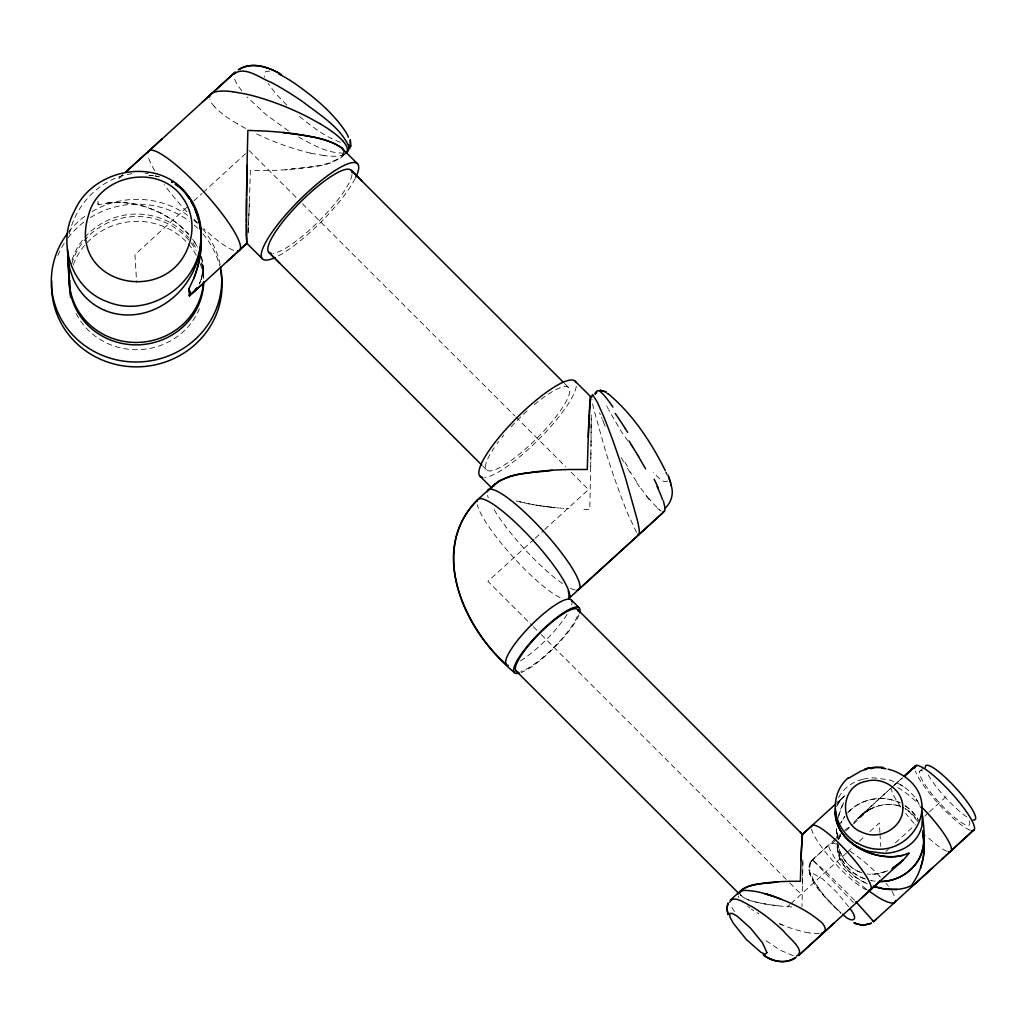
<?xml version="1.0" encoding="UTF-8"?>
<svg xmlns="http://www.w3.org/2000/svg" width="1027" height="1027" viewBox="0 0 1027 1027"><rect width="100%" height="100%" fill="white"/><g stroke="black" fill="none" stroke-linecap="round" stroke-linejoin="round"><path stroke-width="0.75" stroke-dasharray="5 3.75" d="M590.897 454.499L591.231 414.972M591.167 432.572L591.18 429.247M591.064 442.367L591.128 436.436M591.013 446.886L591.038 444.37M802.87 859.817A54.033 1.348 -88.9 0 1 802.844 862L802.485 884.709A84.047 2.105 -88.9 0 1 801.984 906.597M590.807 460.109L590.846 457.567M590.923 452.971L590.679 467.76M590.692 466.746L589.934 502.254A134.242 3.363 -88.9 0 1 589.742 509.649A134.242 40.002 1.5 0 1 582.078 509.418L581.59 509.405M344.225 154.705L342.286 156.463A52.082 15.521 1.5 0 1 340.553 157.94L327.895 163.409A76.229 22.71 1.5 0 1 322.748 164.756A83.572 24.905 1.5 0 1 317.189 165.95L301.925 168.287A113.817 33.917 1.5 0 1 285.339 169.802A126.539 37.704 1.5 0 1 268.021 170.533L250.331 170.559L249.856 187.119A126.539 3.171 -88.9 0 1 249.356 202.653L248.406 226.068M248.329 227.48L248.264 228.854A83.572 2.093 -88.9 0 1 248.033 232.936A77.153 1.926 -88.9 0 1 247.982 233.874M248.033 232.936L248.816 216.761A113.817 2.85 -88.9 0 0 249.356 202.64M837.018 837.827L837.955 831.1L837.018 837.133M201.562 257.353L202.396 260.999A76.229 41.029 36.4 0 1 202.987 265.685A83.572 44.983 36.4 0 1 203.025 270.127L201.741 277.919L199.431 283.696M201.215 256.108L202.987 265.685L201.741 277.919A108.092 58.18 36.4 0 1 199.328 283.991M344.161 152.278C334.276 169.725 302.092 166.027 285.352 169.802M69.348 234.002C75.947 202.768 103.162 175.835 135.603 173.319M838.237 817.774L840.15 810.611A81.813 66.37 64 0 1 843.603 802.498M838.635 815.528L844.168 801.394M199.469 283.426L201.741 277.919A94.458 50.849 36.4 0 0 203.038 270.127M667.563 481.072C662.325 483.974 657.152 475.462 653.223 472.715M840.831 835.144L838.623 839.252L839.906 836.376M837.21 805.027L841.562 798.659M836.607 806.503L839.56 801.021L843.873 796.541A85.639 46.087 36.3 0 1 844.823 795.822M835.708 838.571L812.357 859.83C800.739 878.701 829.084 900.307 841.036 913.439M854.425 900.178L828.147 873.964L812.37 859.83L809.828 863.322L808.724 867.841L810.971 876.763L823.218 894.889L840.42 912.887M837.904 803.627L839.56 801.021A81.813 44.033 36.3 0 1 843.873 796.541L840.779 799.353M811.009 861.371L830.086 843.693M847.468 813.05C860.703 798.043 884.35 794.141 901.834 803.794M848.905 811.535C857.404 802.986 869.458 798.287 881.474 798.505A43.481 41.491 -3.5 0 1 899.947 802.844M118.824 178.364L123.484 174.076M861.127 815.387C871.936 806.208 887.623 801.15 901.257 806.786A36.844 29.886 64 0 0 897.328 805.476A40.477 32.838 64 0 0 893.4 804.693A44.61 36.189 64 0 0 889.498 804.398A49.283 39.976 64 0 0 885.646 804.539A54.033 43.84 64 0 0 881.872 805.078A59.515 48.282 64 0 0 877.328 806.246A65.407 53.057 64 0 0 872.963 807.915L864.85 812.524L857.635 818.57L891.308 787.825M186.721 207.403L134.935 254.67L136.642 282.438M193.782 200.958L202.024 193.448M203.205 192.37L245.569 153.703M534.079 539.239L487.915 581.359L532.179 625.584M535.26 538.161L543.54 530.6M544.721 529.521L588.51 489.558L570.344 471.419M836.543 803.217L843.873 796.541M857.635 818.57L891.333 787.812M891.911 787.311L902.309 777.824M832.345 843.193L835.644 840.189M836.748 839.187L841.408 834.925M845.76 830.959L852.744 824.578M853.694 823.718L873.284 805.836M919.794 771.251L923.324 768.029M787.606 906.7L789.956 904.543M791.124 903.478L846.402 853.039M847.57 851.961L852.282 847.673M859.342 841.229L865.222 835.862M869.92 831.575L879.33 822.986L879.895 832.345M886.019 851.46L888.368 849.329M895.403 842.91L915.327 824.72M924.711 816.17L928.215 812.96M929.396 811.882L948.152 794.77M119.222 178.005L122.688 174.847M836.864 837.518L842.448 832.422M894.889 784.615L902.065 778.209M894.247 785.219L902.412 777.927M887.7 870.819L878.778 873.656L869.214 874.247M885.531 871.718L875.017 874.195L867.263 874.041M343.917 153.1C326.945 153.472 311.605 143.998 297.124 136.257M188.647 234.336L179.661 225.439A49.373 26.574 36.4 0 0 174.038 221.062L161.919 213.642L148.042 207.685A77.153 41.529 36.4 0 0 143.485 206.234A83.572 44.983 36.4 0 0 137.528 204.694A94.458 50.849 36.4 0 0 126.616 202.871A108.092 58.18 36.4 0 0 116.372 202.358A118.028 63.533 36.4 0 0 109.773 202.704L98.233 204.797L97.565 202.435A67.256 12.979 47.6 0 0 98.233 204.797L98.014 201.228M106.898 203.038C132.881 200.008 159.634 208.828 179.661 225.439A47.807 25.726 36.4 0 1 188.493 234.079M819.199 933.594L809.289 932.914M149.069 175.296L152.086 175.527M568.919 508.75L566.468 508.583M149.069 175.36L153.601 175.707M564.016 508.404L563.04 508.326M562.051 508.249L559.599 508.031M145.154 173.281L148.312 173.602M558.624 507.941L557.147 507.813M556.172 507.71L555.196 507.62M554.708 507.569L548.854 506.927M554.221 507.518L553.245 507.415M551.781 507.261L546.441 506.632M548.379 506.863L541.64 505.99M791.933 906.918A84.047 25.046 1.5 0 1 779.211 905.942L768.35 904.556A65.407 19.487 1.5 0 1 763.177 903.683A59.515 17.729 1.5 0 1 758.273 902.669A54.033 16.098 1.5 0 1 754.575 901.757A49.283 14.686 1.5 0 1 751.135 900.756A44.61 13.3 1.5 0 1 748.015 899.665A40.477 12.067 1.5 0 1 745.281 898.497A36.844 10.976 1.5 0 1 742.983 897.226A33.994 10.129 1.5 0 1 741.25 895.903A31.927 9.513 1.5 0 1 740.364 894.889M269.87 71.081L265.261 71.762L264.375 75.562M544.515 506.388L537.84 505.425M324.25 155.616L310.719 153.177M541.165 505.926L533.642 504.745M537.378 505.361L529.958 504.09M533.18 504.668L516.17 501.009M155.128 175.938L158.158 176.541M529.508 504.013L514.578 500.573M155.128 176.015L159.673 176.914M793.319 955.765L780.199 950.18L762.958 938.678M779.39 923.787A51.761 13.903 23.6 0 0 782.51 925.045L782.51 925.045A50.516 13.569 23.6 0 0 809.327 932.952M340.438 142.304C324.134 136.527 310.424 125.345 297.175 114.549M862.025 872.822C849.329 869.137 840.651 857.173 837.865 844.669C840.651 856.993 849.047 868.598 861.358 872.668M865.363 878.984C850.69 874.17 839.098 860.703 837.21 845.272M864.683 878.791L862.719 878.021A43.481 41.491 -3.5 0 1 839.791 855.119L837.005 843.257L837.339 848.623A49.283 26.522 36.4 0 0 837.711 851.653A44.61 24.019 36.4 0 0 838.481 854.811A40.477 21.785 36.4 0 0 839.675 858.084A36.844 19.834 36.4 0 0 841.331 861.473A33.994 18.293 36.4 0 0 843.437 864.875A31.927 17.189 36.4 0 0 846.004 868.226L856.056 877.469L867.879 884.183A40.477 21.785 36.4 0 1 863.887 882.27A36.844 19.834 36.4 0 1 859.894 880.023A33.994 18.293 36.4 0 1 856.056 877.469A31.927 17.189 36.4 0 1 852.41 874.645A30.913 16.637 36.4 0 1 845.991 868.226C840.792 861.948 836.941 854.053 837.313 845.747A59.515 32.03 36.4 0 1 837.364 844.887M779.737 923.876L782.51 925.045M245.569 128.426L237.237 123.754M757.117 912.721L758.876 913.76M753.728 910.641L751.315 909.049M288.548 130.955L265.993 114.536L246.981 96.923M849.907 851.139L857.712 856.659A42.441 8.819 42.1 0 1 864.208 861.833A40.541 8.421 42.1 0 1 874.093 870.639L879.69 876.236M749.017 907.444L749.761 907.971M659.514 510.06L657.627 508.545M905.429 805.951L911.886 811.24L919.216 821.164M747.579 906.379L748.285 906.905M840.985 912.759L835.182 907.367M286.803 105.165L275.968 93.855L268.086 83.598M564.478 383.405L568.868 387.782M249.099 150.481L297.92 199.251M302.451 203.782L514.732 415.845M515.862 416.988L565.813 466.874M482.998 466.309L486.4 469.698M853.476 902.592L814.026 861.371L812.485 859.984L810.971 861.679L812.357 859.843M533.321 626.714L540.125 633.518M541.268 634.647L788.685 881.834M789.827 882.976L801.176 894.312M214.515 106.731L213.295 105.319A61.556 16.689 22.5 0 1 209.778 99.041M740.146 894.543C747.322 901.95 758.825 902.399 768.35 904.556A73.585 21.926 1.5 0 0 779.223 905.942M646.227 495.9L649.346 499.777M639.23 456.604L638.512 455.693M241.743 90.902L236.48 83.405L233.912 77.384M638.152 455.231L621.502 431.892L608.729 409.953M734.498 911.617L730.492 905.134M848.572 906.623L836.171 891.59L822.576 878.932L813.294 873.746L811.792 874.927L812.755 878.637M639.539 486.824L636.676 482.677M891.962 891.282L895.095 897.393A48.898 10.154 42.1 0 1 895.351 898.24M630.103 472.536L627.163 467.747M192.627 239.252A49.373 26.574 36.4 0 1 193.538 240.549L197.505 247.109M636.56 532.41L627.792 513.821A80.376 6.367 71.8 0 1 605.596 451.367L593.696 408.862A61.71 4.891 71.8 0 1 591.924 399.067M623.569 461.649L622.555 459.891M622.362 459.544L621.348 457.76M196.799 245.8L196.054 244.49A52.082 28.037 36.4 0 0 193.551 240.549M738.798 897.482L738.105 895.891M608.305 409.067L607.483 407.36M606.739 405.716L607.111 406.525M603.208 421.173L602.644 419.838M602.104 418.528L601.578 417.232M264.773 77.089L264.478 76.049M879.998 833.911L880.755 846.389M203.564 275.313L202.987 265.685L203.744 278.625M970.233 830.188A43.481 8.396 47.6 0 1 939.615 804.963A43.481 8.396 47.6 0 1 915.314 770.943M946.997 851.229A43.481 8.396 47.6 0 1 925.905 835.58M914.03 823.333A43.481 8.396 47.6 0 1 905.775 813.577M900.884 807.106A43.481 8.396 47.6 0 1 891.552 789.172M897.752 787.683A43.481 8.396 47.6 0 1 918.022 803.473M969.244 820.766A36.523 7.048 47.6 0 1 940.129 803.538A36.523 7.048 47.6 0 1 923.363 771.059M966.869 816.927A36.523 7.048 47.6 0 1 927.817 774.165M835.644 843.822A51.145 10.617 42.1 0 0 829.02 845.298A48.898 10.154 42.1 0 0 829.482 848.841L834.232 857.34A42.21 8.768 42.1 0 0 837.172 861.229A40.541 8.421 42.1 0 0 844.9 869.997L850.497 875.595A40.541 8.421 42.1 0 0 860.382 884.401A42.441 8.819 42.1 0 0 866.878 889.575M837.993 844.656A51.145 10.617 42.1 0 1 838.276 844.772M879.69 876.236A40.541 8.421 42.1 0 1 880.575 877.161M886.006 883.284A40.541 8.421 42.1 0 1 887.405 885.004A42.21 8.768 42.1 0 1 888.458 886.34M835.182 907.444A32.171 6.213 47.6 0 1 812.665 878.56M904.992 805.669A43.481 41.491 -3.5 0 1 917.945 818.93M844.695 830.317A84.047 45.239 36.4 0 1 849.92 826.607M838.61 839.252A73.585 39.604 36.4 0 1 840.702 835.041M837.339 848.623A54.033 29.09 36.4 0 1 837.313 845.747M864.85 812.537A73.585 59.694 64 0 1 872.95 807.902M853.617 822.986A84.047 68.18 64 0 1 864.837 812.511M866.762 889.87A43.481 8.396 47.6 0 1 834.784 863.078A43.481 8.396 47.6 0 1 811.51 829.097M862.731 779.326A51.157 40.708 27 0 0 839.123 796.631A48.898 38.898 27 0 0 836.851 801.625M863.219 779.172A48.898 38.898 27 0 1 873.656 777.824L888.56 779.75A42.441 33.775 27 0 1 896.648 782.741A40.541 32.261 27 0 1 907.804 789.827L913.401 795.437A40.541 32.261 27 0 1 919.255 804.577M919.845 805.925A42.21 33.583 27 0 1 920.551 807.736M661.131 510.971A66.973 9.705 58.7 0 1 659.373 509.816M657.036 507.364A67.923 10.039 59.2 0 1 648.717 498.262M649.09 499.148A68.848 10.848 60.1 0 1 645.996 495.271A69.528 11.387 60.4 0 1 639.385 486.182M636.509 481.586A70.439 12.119 60.8 0 1 630.154 471.752M627.458 466.476A70.863 11.374 60.7 0 1 624.121 460.815M605.224 426.333A68.398 10.552 61.2 0 1 602.798 420.711M600.307 414.664A67.102 9.705 61.6 0 1 599.601 412.828M237.301 123.754A68.052 18.447 22.5 0 1 214.425 106.705M310.693 153.151A80.465 21.811 22.5 0 1 254.491 132.945M344.571 154.307A67.551 18.306 22.5 0 1 324.185 155.578M576.288 386.242A67.256 15.366 -45 0 1 538.225 439.89A67.256 15.366 -45 0 1 484.898 477.478M534.258 404.689A58.128 13.274 -45 0 1 567.584 398.553A58.128 13.274 -45 0 1 507.787 462.792A58.128 13.274 -45 0 1 494.257 447.656M497.094 443.664A58.128 13.274 -45 0 1 498.634 441.597M501.946 437.399A58.128 13.274 -45 0 1 503.692 435.255M511.138 426.77A58.128 13.274 -45 0 1 528.469 409.683M355.162 178.518A67.256 15.366 -45 0 1 276.379 256.943M352.03 174.564A58.128 13.274 -45 0 1 319.127 220.933A58.128 13.274 -45 0 1 273.054 253.425M342.286 156.463A49.373 14.712 1.5 0 0 343.75 154.422A47.807 14.25 1.5 0 0 344.096 153.357M591.282 418.862A67.012 1.772 -88.9 0 1 591.27 422.392M591.141 424.613A71.017 1.707 -89 0 1 591.116 428.143A73.841 1.913 -88.9 0 0 591.218 426.68M575.3 589.999A67.256 12.979 47.6 0 1 570.332 588.253M562.514 583.606A67.256 12.979 47.6 0 1 493.011 507.787M488.274 497.825A67.256 12.979 47.6 0 1 487.568 495.399M233.63 250.318A67.256 12.979 47.6 0 1 203.821 228.764M197.492 222.731A67.256 12.979 47.6 0 1 193.333 218.571M186.965 211.921A67.256 12.979 47.6 0 1 164.089 184.526M154.795 170.739A67.256 12.979 47.6 0 1 148.17 156.322M199.431 308.613A67.256 64.175 -3.5 0 1 137.965 349.693A67.256 64.175 -3.5 0 1 75.099 311.297M73.302 264.85A67.256 64.175 -3.5 0 1 131.88 221.537A67.256 64.175 -3.5 0 1 196.439 255.492M200.149 263.605A67.256 64.175 -3.5 0 1 203.859 280.153M72.006 260.075A67.256 64.175 -3.5 0 1 123.779 215.272A67.256 64.175 -3.5 0 1 189.084 238.11M192.742 242.937A67.256 64.175 -3.5 0 1 195.99 248.226M201.664 262.514A67.256 64.175 -3.5 0 1 203.603 279.524M68.604 231.935A85.228 81.326 -3.5 0 1 86.14 215.362M92.006 211.575A85.228 81.326 -3.5 0 1 189.199 216.453M193.898 220.227A85.228 81.326 -3.5 0 1 197.235 223.27M202.627 228.982A85.228 81.326 -3.5 0 1 220.535 266.622M57.82 255.492A85.228 81.326 -3.5 0 1 65.227 241.82M67.987 237.956A85.228 81.326 -3.5 0 1 84.92 221.306M90.35 217.608A85.228 81.326 -3.5 0 1 189.494 221.293M194.206 225.067A85.228 81.326 -3.5 0 1 197.531 228.11M202.922 233.822A85.228 81.326 -3.5 0 1 219.56 265.621M71.774 263.746A67.256 64.175 -3.5 0 1 129.53 216.877A67.256 64.175 -3.5 0 1 196.131 250.652M201.472 263.682A67.256 64.175 -3.5 0 1 203.757 279.293M560.087 597.598A67.256 12.979 47.6 0 1 511.022 554.721A67.256 12.979 47.6 0 1 477.337 504.732M572 603.324A45.804 10.463 -45 0 1 571.667 604.967M567.109 614.39A45.804 10.463 -45 0 1 519.508 661.439M578.997 614.878A45.804 10.463 -45 0 1 553.964 647.934A45.804 10.463 -45 0 1 521.138 672.557M577.379 616.161A43.481 9.936 -45 0 1 552.359 648.769A43.481 9.936 -45 0 1 520.92 671.414M802.844 862A59.515 1.489 -88.9 0 1 802.78 867.545A65.407 1.63 -88.9 0 1 802.69 873.22A73.585 1.836 -88.9 0 1 802.485 884.709M836.517 828.622L836.543 835.76L836.581 828.635M841.562 821.51L840.638 823.359L844.849 816.26L841.562 821.51M875.004 881.205L870.806 880.537L875.004 881.205M903.157 786.4L900.499 784.744L904.171 787.054L903.157 786.4M908.664 811.048L905.057 808.647A31.927 25.893 64 0 1 908.664 811.048L917.676 821.241A31.927 25.893 64 0 0 915.083 817.453A30.913 25.072 64 0 0 908.664 811.048M916.957 800.367L916.045 798.929L918.151 802.369L916.957 800.367M810.046 874.645L808.724 867.841L810.046 874.645"/><path stroke-width="1.5" d="M246.39 222.602L246.39 218.212M246.403 216.697L246.544 198.339M246.57 196.208L247.071 165.334A126.539 3.171 -88.9 0 1 247.443 147.67L247.879 130.403L265.608 131.097A126.539 37.704 1.5 0 1 283.067 132.483A113.817 33.917 1.5 0 1 299.871 134.627L315.456 137.554A83.572 24.905 1.5 0 1 321.169 138.966A77.153 22.992 1.5 0 1 325.212 140.108L334.558 143.549L340.553 146.977L357.691 163.909M835.464 811.279C835.298 843.244 874.503 862.089 902.72 855.324A81.813 44.033 36.4 0 1 895.223 856.621C868.046 858.854 833.179 839.277 835.298 808.84M487.825 490.521L498.506 481.162L510.958 476.284A77.153 22.992 1.5 0 1 514.861 475.296A83.572 24.905 1.5 0 1 520.432 474.102L535.683 471.752A113.817 33.917 1.5 0 1 552.269 470.25A126.539 37.704 1.5 0 1 569.6 469.506L587.29 469.493L587.752 452.933A126.539 3.171 -88.9 0 1 588.266 437.386L588.946 420.03M777.747 881.821C765.834 884.44 747.168 881.59 739.71 893.143A30.913 9.204 1.5 0 1 739.979 891.77A31.927 9.513 1.5 0 1 740.929 890.435A33.994 10.129 1.5 0 1 742.495 889.189A36.844 10.976 1.5 0 1 744.639 887.996A40.477 12.067 1.5 0 1 747.232 886.93A44.61 13.3 1.5 0 1 750.236 885.954A49.283 14.686 1.5 0 1 753.561 885.081A54.033 16.098 1.5 0 1 757.156 884.311A59.515 17.729 1.5 0 1 761.944 883.477A65.407 19.487 1.5 0 1 767.015 882.796A73.585 21.926 1.5 0 1 777.747 881.821A84.047 25.046 1.5 0 1 800.38 881.333A84.047 2.105 -88.9 0 1 801.009 860.575L801.355 851.46A65.407 1.63 -88.9 0 1 801.535 847.352A59.515 1.489 -88.9 0 1 801.715 843.642A54.033 1.348 -88.9 0 1 801.869 840.997A49.283 1.232 -88.9 0 1 802.01 838.7A44.61 1.117 -88.9 0 1 802.151 836.812A40.477 1.014 -88.9 0 1 802.28 835.387A36.844 0.924 -88.9 0 1 802.421 834.502A33.994 0.847 -88.9 0 1 802.536 834.206L835.696 804M589.01 418.464L589.216 413.971M569.125 598.176L569.677 595.288A67.256 12.979 47.6 0 0 524.219 531.049A67.256 12.979 47.6 0 0 477.119 501.125M589.293 412.559L589.357 411.198A83.572 2.093 -88.9 0 1 589.575 407.116A76.229 1.913 -88.9 0 1 589.806 403.56L590.486 396.858A52.082 1.309 -88.9 0 1 590.628 396.615L575.338 381.351M350.72 146.322L350.438 140.519M594.98 393.546L595.853 391.903M350.554 146.874L350.168 139.621M200.547 242.924C197.158 286.392 147.606 318.768 106.872 301.566C71.929 288.895 56.511 243.592 74.316 211.395C93.059 167.247 161.162 155.668 188.955 196.94M737.925 894.145C740.557 888.304 749.184 890.961 754.139 891.218A48.526 13.043 23.6 0 1 764.897 893.657C784.294 899.678 803.73 907.663 819.507 920.757C823.603 923.209 829.264 932.092 821.292 933.312M920.5 868.136L923.183 858.097A65.407 53.057 64 0 0 923.928 852.795A59.515 48.282 64 0 0 924.236 847.391A54.033 43.84 64 0 0 924.107 842.974A49.283 39.976 64 0 0 923.645 838.52A44.61 36.189 64 0 0 922.798 834.065L924.236 847.391L923.183 858.097A73.585 59.694 64 0 1 920.5 868.136A84.047 68.18 64 0 1 911.257 885.646A84.047 45.239 36.4 0 1 897.239 889.395A73.585 39.604 36.4 0 1 888.843 889.433A65.407 35.2 36.4 0 1 884.337 888.933A59.515 32.03 36.4 0 1 879.664 888.06A54.033 29.09 36.4 0 1 875.8 887.058A49.283 26.522 36.4 0 1 873.849 886.455M569.677 595.288L568.778 598.664L569.6 596.905M233.861 74.201C244.426 65.022 260.768 78.72 271.719 82.622C282.592 88.438 293.054 95.01 303.183 102.032C320.321 115.319 341.259 127.592 349.758 148.491L348.538 145.077M196.979 287.907A118.028 63.533 36.4 0 1 196.17 289.011L189.392 295.866A67.256 12.979 47.6 0 0 188.955 288.741L193.949 278.035L197.787 266.571A108.092 87.68 64 0 0 200.304 254.426A94.458 76.627 64 0 0 201.305 241.743A83.572 67.795 64 0 0 201.112 234.913A77.153 62.596 64 0 0 200.817 231.473M727.912 903.439L726.821 908.574L727.976 914.12M728.13 903.054L726.821 908.484L728.143 914.621M193.949 278.035L195.284 274.53A118.028 95.755 64 0 0 197.787 266.571C201.189 252.899 202.46 238.495 199.803 224.566M239.959 249.754L247.186 242.988L192.203 293.44M590.756 396.935A49.373 1.232 -88.9 0 0 590.628 396.615L588.805 423.278A113.817 2.85 -88.9 0 0 588.266 437.399M872.449 920.821L873.682 921.578L974.212 829.765M189.392 295.866L189.918 293.042L188.955 288.741L189.392 295.866L201.651 284.838M664.662 511.01L662.954 511.767M796.438 956.098C806.901 950.668 787.26 936.688 783.819 931.386C774.076 922.041 763.433 913.594 751.892 906.571C746.308 904.299 733.535 893.926 729.709 902.271M194.732 290.795L196.401 288.394M493.666 486.156A47.807 14.25 1.5 0 1 493.871 485.63C508.776 471.123 533.154 473.46 552.269 470.25M909.011 853.257L906.263 856.685A85.639 69.489 63.9 0 1 903.015 860.177L798.505 955.546L833.911 923.299M972.8 830.586L941.72 859.496M126.167 171.676L162.138 138.799M226.941 261.757L239.06 250.614M730.197 900.281L738.708 892.463M861.435 898.176L879.818 881.359M125.795 171.971L149.313 150.584M148.414 151.444L235.299 72.07L202.216 102.225M478.492 499.006L495.322 483.576A49.373 14.712 1.5 0 0 493.871 485.63M569.369 597.996L664.353 511.395M662.569 513.025L579.369 588.83M904.042 776.207L915.596 765.667M914.004 884.748L932.593 867.828M873.63 921.578L876.365 919.101M811.664 825.952L802.421 834.502L801.355 851.46A73.585 1.836 -88.9 0 0 801.009 860.587M904.453 776.078L916.418 765.41L904.748 775.834M848.482 778.338L860.844 771.097M795.938 957.357C786.451 964.212 773.357 962.119 764.306 955.611M891.86 868.701L903.015 860.177A81.813 66.37 64 0 1 895.814 866.21L893.105 867.751M873.682 921.578L855.876 901.667M239.522 69.13C252.141 61.761 267.546 66.806 279.344 73.392M238.303 69.772C251.936 61.068 268.933 67.089 281.578 74.65M871.435 923.234L862.783 925.417L854.811 923.273M790.058 960.386L795.45 957.819C785.411 964.276 772.265 961.811 763.202 954.84M871.345 923.312L862.68 925.391L853.848 922.824L856.775 924.043M909.023 853.026L906.109 854.259M246.39 224.002L246.429 231.73A52.082 1.309 -88.9 0 0 246.48 234.978L246.827 242.86A49.373 1.232 -88.9 0 0 246.993 243.425L262.283 258.688M345.611 152.702L348.346 150.841L349.129 147.747M861.846 770.725L863.848 770.057M864.837 769.762L866.878 769.249M864.477 769.12L870.318 767.772L882.321 767.439M866.968 768.401L875.248 767.208L883.644 767.541M870.023 768.62L873.181 768.222M897.239 889.382L884.337 888.933L873.181 886.198M881.718 768.209L885.954 768.774M283.067 132.496C302.798 135.628 324.789 136.257 341.773 148.004A49.373 14.712 1.5 0 1 343.493 150.122A47.807 14.25 1.5 0 1 344.096 151.739M232.757 91.698L246.287 94.137A80.465 21.811 22.5 0 1 308.511 117.36L319.769 123.561M888.085 769.21L890.139 769.736M772.651 896.058L764.897 893.657A50.901 13.672 23.6 0 1 772.651 896.058A51.761 13.903 23.6 0 1 780.918 899.087L780.918 899.087M891.154 770.032L893.182 770.686M104.844 310.398C120.005 316.804 137.605 316.277 152.741 310.09A80.376 76.126 88.8 0 0 197.685 259.831C201.844 246.621 202.255 232.218 198.712 218.828M894.183 771.059L896.186 771.868M605.802 391.762L600.115 390.26L606.187 392.032M769.107 958.422L773.883 960.373M606.97 393.315L608.151 393.867M897.149 772.291L898.111 772.753M278.882 74.162L279.716 74.56M280.576 74.984L281.449 75.433M899.049 773.228C951.438 801.573 904.209 870.408 856.929 842.859M282.348 75.895L283.247 76.37M284.171 76.884L285.108 77.397M286.058 77.949L288.818 79.593M608.575 394.111C633.056 414.6 651.234 442.316 665.355 470.738M289.383 79.939L290.513 80.645M171.843 181.882L172.587 182.344M291.103 81.017L293.478 82.558M294.081 82.956C313.813 96.782 333.107 112.521 346.369 132.894M175.681 184.488L178.03 186.157A47.756 38.731 64 0 1 186.503 194.616L190.021 199.508A48.86 39.629 64 0 0 186.49 194.604M868.47 890.756L877.713 897.007A48.898 10.154 42.1 0 0 884.465 900.679A51.157 10.617 42.1 0 0 895.531 900.91A48.898 10.154 42.1 0 0 895.634 900.358M592.849 395.138L597.2 401.865L603.414 415.858A80.376 6.367 71.8 0 1 625.61 478.312L637.523 520.805A61.71 4.891 71.8 0 1 638.37 534.553L637.985 534.245M842.718 914.235C851.178 923.363 860.369 921.412 849.868 908.51M506.388 664.533C461.778 626.265 429.44 547.789 477.594 499.867C425.473 551.897 467.118 633.454 514.437 672.582M362.017 181.124L351.208 170.341L563.387 382.301M481.868 465.18L268.753 252.257L279.716 263.22M479.93 476.13L491.766 487.941M571.359 599.986L579.344 607.971M800.161 831.844L802.536 834.219A31.927 0.796 -88.9 0 1 802.639 834.579A30.913 0.77 -88.9 0 1 802.665 834.771M577.7 609.602L802.639 834.579M516.016 670.888L738.991 893.644M342.492 140.583L343.711 141.996A61.556 16.689 22.5 0 1 345.406 153.639M341.773 148.004L343.493 150.122M615.237 413.406L617.984 417.437A70.85 7.086 59.6 0 1 624.698 427.668M183.409 198.943C160.315 162.497 98.631 173.974 88.425 215.452C66.28 286.687 173.088 308.806 190.354 240.01A53.43 51.902 -28.3 0 0 183.486 198.904M624.724 427.745L627.651 432.393M190.688 200.701L194.013 206.658A51.761 41.991 64 0 0 190.573 200.368M346.844 133.767L347.46 134.999M654.135 479.198L655.123 481.227M655.444 481.894L655.765 482.562M656.073 483.216L658.14 487.645M347.639 135.397L348.346 137.246M667.858 474.885L670.747 482.651M194.539 207.942L199.456 222.846M666.048 472.459L666.613 474.05M668.603 476.592L671.311 485.514M663.339 500.675L665.06 508.249A23.185 22.132 -3.5 0 0 670.67 484.102M197.672 216.017L198.185 217.711M246.993 243.425L246.827 242.86A47.807 1.194 -88.9 0 1 246.57 238.559M568.213 591.167L569.382 595.75M198.647 219.419L200.624 229.74M921.643 811.369L922.516 816.837C925.199 834.219 925.892 855.375 911.835 868.47C903.362 877.032 891.282 881.744 879.266 881.487C901.77 882.488 923.594 863.784 923.825 840.818A43.481 41.491 -3.5 0 0 922.798 830.715M923.209 832.704L923.722 836.748M835.708 818.891L835.31 812.986M69.168 280.307L67.474 249.356M69.348 283.619L67.654 256.082L69.875 269.292L73.187 278.779A61.71 58.449 88.8 0 0 104.831 310.436M68.629 272.039L68.963 277.457M922.516 816.837L921.887 826.003A48.898 38.898 27 0 1 918.651 834.553A51.157 40.708 27 0 1 894.517 851.961A48.898 38.898 27 0 1 884.093 853.347L869.189 851.422A42.441 33.775 27 0 1 861.101 848.418A40.541 32.261 27 0 1 849.945 841.331L844.348 835.734A40.541 32.261 27 0 1 837.904 825.246A42.21 33.583 27 0 1 836.106 819.79M246.48 234.978L246.416 213.59A76.229 1.913 -88.9 0 1 246.454 207.146A83.572 2.093 -88.9 0 1 246.519 200.458L246.75 183.101A113.817 2.85 -88.9 0 1 247.071 165.334M914.659 768.08A43.481 8.396 47.6 0 1 950.912 792.459A43.481 8.396 47.6 0 1 971.581 830.535M921.604 807.017A43.481 8.396 47.6 0 1 948.473 851.627M925.34 767.503A36.523 7.048 47.6 0 1 955.79 787.979A36.523 7.048 47.6 0 1 973.147 819.957M811.356 826.761A43.481 8.396 47.6 0 1 848.88 853.642A43.481 8.396 47.6 0 1 868.226 890.268M906.122 854.259A85.639 46.099 36.3 0 1 902.72 855.337M856.788 843.09A43.493 40.323 27.5 0 1 848.071 777.927M591.809 397.038A61.71 4.891 71.8 0 1 592.849 395.113M664.816 507.89A65.972 9.448 59 0 1 664.585 510.881M595.236 394.432A64.47 7.677 64 0 1 595.236 394.034M596.597 393.238A68.527 8.421 62.4 0 1 612.914 407.064M629.063 440.942A69.541 4.378 59.1 0 1 645.662 468.98M657.1 486.464A66.678 9.307 59 0 1 662.505 499.558M319.705 123.561A68.052 18.447 22.5 0 1 342.582 140.609M232.808 91.737A67.551 18.306 22.5 0 0 212.422 93.008A61.556 16.689 22.5 0 0 209.649 96.949M348.808 145.218A64.534 16.175 30.8 0 1 349.296 147.837M482.767 477.491A67.256 15.366 -45 0 1 515.169 419.504A67.256 15.366 -45 0 1 576.07 382.635M275.185 257.52A67.256 15.366 -45 0 1 271.077 233.604A67.256 15.366 -45 0 1 333.339 171.65A67.256 15.366 -45 0 1 355.753 177.337M271.205 253.438A58.128 13.274 -45 0 1 301.052 201.459A58.128 13.274 -45 0 1 352.107 172.857M246.557 238.405A49.373 1.232 -88.9 0 1 246.467 234.811M487.35 491.792A67.256 12.979 47.6 0 1 543.116 530.856A67.256 12.979 47.6 0 1 577.11 590.089M147.939 152.715A67.256 12.979 47.6 0 1 203.705 191.779A67.256 12.979 47.6 0 1 237.712 251.012M189.109 196.825A67.127 65.677 -54.8 0 1 200.753 242.95M70.683 297.432A67.256 64.175 -3.5 0 1 69.849 280.281M203.474 282.181A67.256 64.175 -3.5 0 1 133.279 342.389A67.256 64.175 -3.5 0 1 69.168 276.982M220.535 266.622A85.228 81.326 -3.5 0 1 117.014 359.963A85.228 81.326 -3.5 0 1 67.692 233.116M220.651 270.435A85.228 81.326 -3.5 0 1 141.983 366.678A85.228 81.326 -3.5 0 1 51.774 281.116M203.744 281.95A67.256 64.175 -3.5 0 1 133.433 344.815A67.256 64.175 -3.5 0 1 69.438 276.751M171.689 181.843A51.761 41.991 64 0 1 172.523 182.331M194.45 207.595A56.639 45.945 64 0 1 197.12 214.322M175.116 184A48.86 39.629 64 0 1 178.03 186.157M191.009 201.022A63.083 59.746 88.8 0 1 198.404 217.75M508.314 665.457A45.804 10.463 -45 0 1 531.832 624.506A45.804 10.463 -45 0 1 572.065 601.963M519.534 673.083A45.804 10.463 -45 0 1 539.509 632.799A45.804 10.463 -45 0 1 579.652 612.939M517.852 671.761A43.481 9.936 -45 0 1 540.176 632.876A43.481 9.936 -45 0 1 578.368 611.489M902.849 807.761C903.413 826.774 881.346 839.932 864.272 833.167A28.756 27.434 -3.5 0 1 861.653 832.114C838.52 823.513 840.638 785.796 865.607 781.444C882.681 776.027 902.938 789.455 902.849 807.761M766.912 952.555L765.333 954.25L760.968 952.376L746.385 939.551L733.162 923.068L729.876 916.854L729.773 913.401L732.585 913.504L737.36 916.302L750.57 928.19L762.445 942.76L766.912 952.555"/></g></svg>
